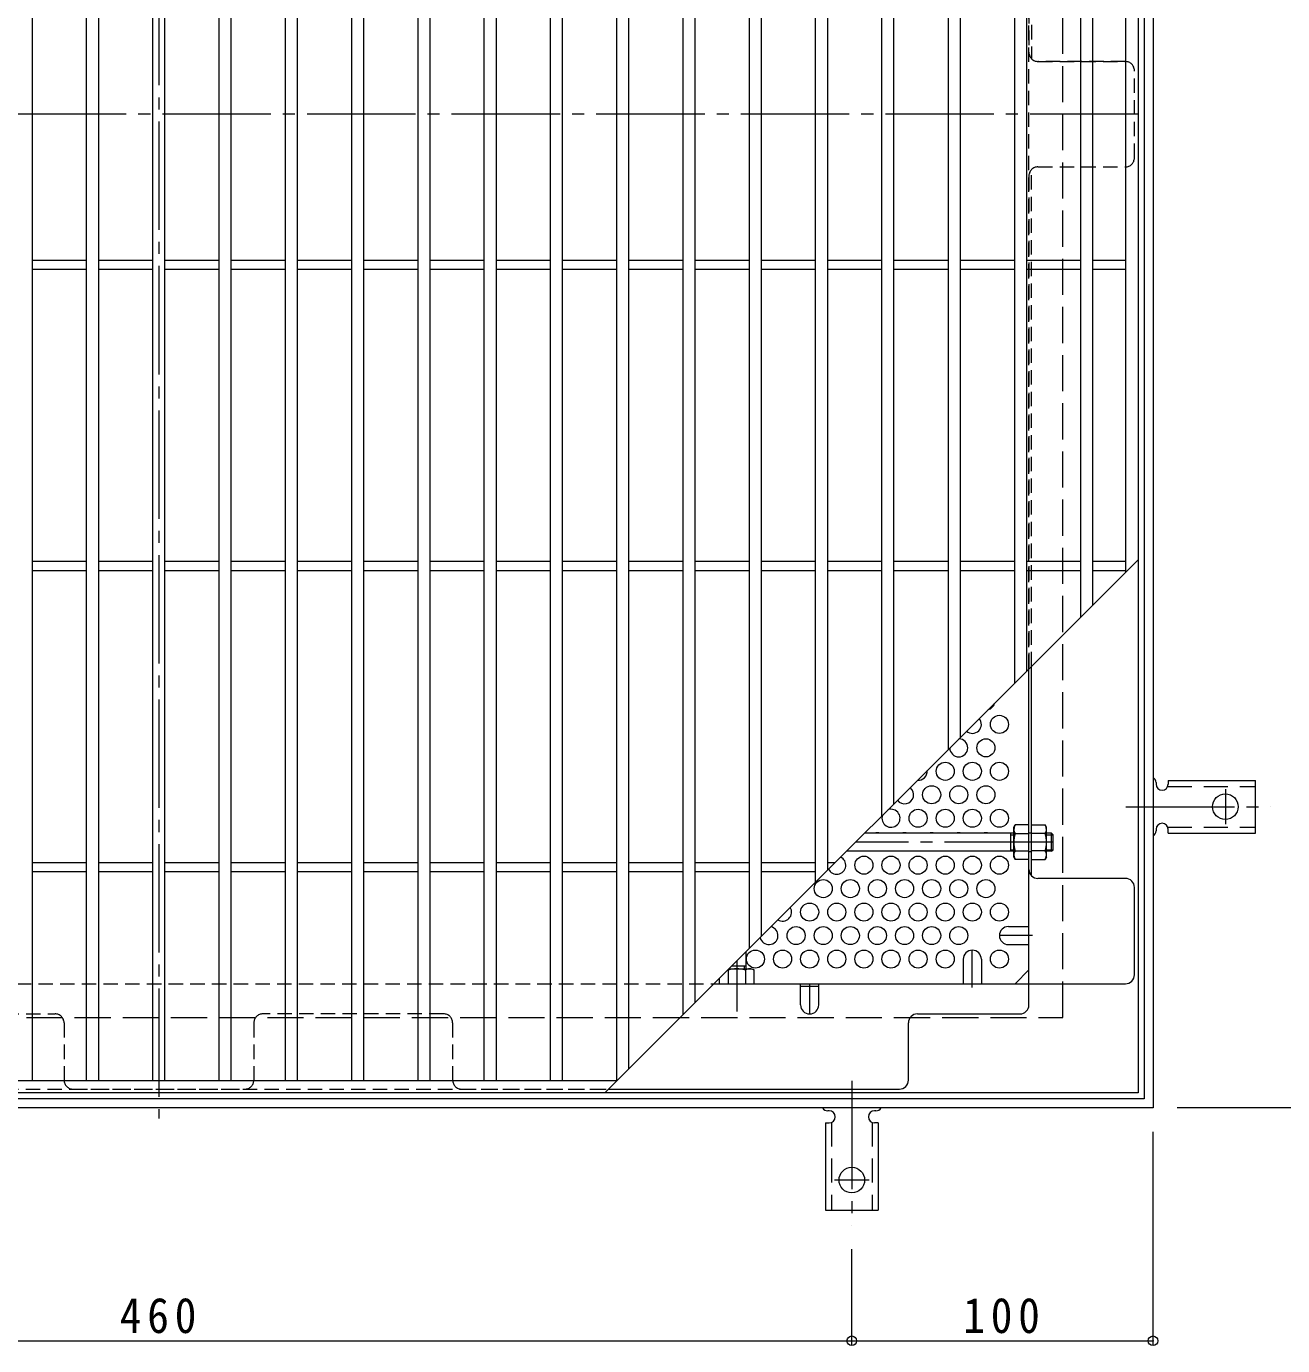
# Model space of a CAD drawing. Units: millimetres at full size, sheet at 1:4. Extents: x -950 to 1126, y -781 to 780.
# Drawn here: x -538.7 to -121.7, y -85.8 to 352.3 of the extents above; entities that cross this region are included whole.
import ezdxf

# ---------------------------------------------------------------- set-up
doc = ezdxf.new("R2010")
doc.units = ezdxf.units.MM
doc.header["$LTSCALE"] = 4
doc.header["$PDMODE"] = 32
doc.header["$PDSIZE"] = 3.2
for name, pattern in [('CHAIN1', [8, 5, -1, 1, -1]), ('CHAIN2', [12, 9, -1, 1, -1]), ('DASHED1', [1.8, 1.2, -0.6]), ('DASHED2', [3, 2, -1]), ('DASHED3', [4, 3, -1])]:
    doc.linetypes.add(name, pattern=pattern)
for name, color, linetype, lineweight in [('A-1_躯体', 2, 'Continuous', 9), ('A-2_仕上', 3, 'Continuous', 9), ('A-4_その他', 7, 'Continuous', 9), ('A-6_寸法', 2, 'Continuous', 9), ('A-7_ハッチ', 2, 'Continuous', 9), ('A-8_記号', 2, 'Continuous', 9), ('A-A_ﾊｯﾁ-ﾜｸ', 3, 'Continuous', 9), ('A-B_ﾊｯﾁ', 2, 'Continuous', 9)]:
    doc.layers.add(name, color=color, linetype=linetype, lineweight=lineweight)
doc.styles.add('ＭＳ ゴシック', font='')
doc.styles.get('ＭＳ ゴシック').set_extended_font_data('MS Gothic')

msp = doc.modelspace()

# ---------------------------------------------------------------- linework, layer by layer
at = {"layer": 'A-1_躯体'}
for p, q in [((-164.713, 653.162), (-164.713, -6.838)), ((-167.713, 650.162), (-167.713, -3.838)), ((-167.713, -3.838), (-821.713, -3.838)), ((-164.713, -6.838), (-824.713, -6.838))]:
    msp.add_line(p, q, dxfattribs=at)
at = {"layer": 'A-1_躯体', "linetype": 'DASHED3'}
for p, q in [((-194.713, 23.162), (-194.713, 623.161)), ((-794.713, 23.162), (-194.713, 23.162))]:
    msp.add_line(p, q, dxfattribs=at)
at = {"layer": 'A-2_仕上'}
for p, q in [((-536.712, 2.162), (-536.712, 644.162)), ((-518.712, 2.162), (-518.712, 644.162)), ((-514.712, 2.162), (-514.712, 644.162)), ((-496.712, 2.162), (-496.712, 644.162)), ((-492.712, 2.162), (-492.712, 644.162)), ((-474.712, 2.162), (-474.712, 644.162)), ((-470.712, 2.162), (-470.712, 644.162)), ((-452.712, 2.162), (-452.712, 644.162)), ((-448.712, 2.162), (-448.712, 644.162)), ((-430.712, 2.162), (-430.712, 644.162)), ((-426.712, 2.162), (-426.712, 644.162)), ((-408.712, 2.162), (-408.712, 644.162)), ((-404.712, 2.162), (-404.712, 644.162)), ((-386.712, 2.162), (-386.712, 644.162)), ((-382.712, 2.162), (-382.712, 644.162)), ((-364.712, 2.162), (-364.712, 644.162)), ((-360.712, 2.162), (-360.712, 644.162)), ((-342.712, 2.163), (-342.712, 644.162)), ((-338.712, 6.163), (-338.712, 644.162)), ((-320.712, 24.163), (-320.712, 644.162)), ((-316.713, 28.163), (-316.713, 644.162)), ((-298.713, 46.163), (-298.713, 644.162)), ((-294.713, 50.163), (-294.713, 644.162)), ((-276.713, 68.163), (-276.713, 644.162)), ((-272.713, 72.162), (-272.713, 644.162)), ((-254.713, 90.162), (-254.713, 644.162)), ((-250.713, 94.162), (-250.713, 644.162)), ((-232.713, 644.162), (-232.713, 112.162)), ((-228.713, 644.162), (-228.713, 116.162)), ((-210.713, 644.162), (-210.713, 134.162)), ((-206.713, 644.162), (-206.713, 138.162)), ((-188.714, 156.162), (-188.714, 644.162)), ((-184.714, 160.162), (-184.714, 644.162)), ((-173.713, 171.162), (-173.713, 644.162)), ((-536.712, 274.662), (-518.712, 274.662)), ((-536.712, 271.662), (-518.712, 271.662)), ((-514.712, 274.662), (-496.712, 274.662)), ((-514.712, 271.662), (-496.712, 271.662)), ((-492.712, 274.662), (-474.712, 274.662)), ((-492.712, 271.662), (-474.712, 271.662)), ((-470.712, 274.662), (-452.712, 274.662)), ((-470.712, 271.662), (-452.712, 271.662)), ((-448.712, 274.662), (-430.712, 274.662)), ((-448.712, 271.662), (-430.712, 271.662)), ((-426.712, 274.662), (-408.712, 274.662)), ((-426.712, 271.662), (-408.712, 271.662)), ((-404.712, 274.662), (-386.712, 274.662)), ((-404.712, 271.662), (-386.712, 271.662)), ((-382.712, 274.662), (-364.712, 274.662)), ((-382.712, 271.662), (-364.712, 271.662)), ((-360.712, 274.662), (-342.712, 274.662)), ((-360.712, 271.662), (-342.712, 271.662)), ((-338.712, 274.662), (-320.712, 274.662)), ((-338.712, 271.662), (-320.712, 271.662)), ((-316.713, 274.662), (-298.713, 274.662)), ((-316.713, 271.662), (-298.713, 271.662)), ((-294.713, 274.662), (-276.713, 274.662)), ((-294.713, 271.662), (-276.713, 271.662)), ((-272.713, 274.662), (-254.713, 274.662)), ((-272.713, 271.662), (-254.713, 271.662)), ((-250.713, 274.662), (-232.713, 274.662)), ((-250.713, 271.662), (-232.713, 271.662)), ((-228.713, 274.662), (-210.713, 274.662)), ((-228.713, 271.662), (-210.713, 271.662)), ((-206.713, 274.662), (-188.714, 274.662)), ((-206.713, 271.662), (-188.714, 271.662)), ((-184.714, 274.662), (-173.713, 274.662)), ((-184.714, 271.662), (-173.713, 271.662)), ((-536.712, 174.662), (-518.712, 174.662)), ((-536.712, 171.662), (-518.712, 171.662)), ((-514.712, 174.662), (-496.712, 174.662)), ((-514.712, 171.662), (-496.712, 171.662)), ((-492.712, 174.662), (-474.712, 174.662)), ((-492.712, 171.662), (-474.712, 171.662)), ((-470.712, 174.662), (-452.712, 174.662)), ((-470.712, 171.662), (-452.712, 171.662)), ((-448.712, 174.662), (-430.712, 174.662)), ((-448.712, 171.662), (-430.712, 171.662)), ((-426.712, 174.662), (-408.712, 174.662)), ((-426.712, 171.662), (-408.712, 171.662)), ((-404.712, 174.662), (-386.712, 174.662)), ((-404.712, 171.662), (-386.712, 171.662)), ((-382.712, 174.662), (-364.712, 174.662)), ((-382.712, 171.662), (-364.712, 171.662)), ((-360.712, 174.662), (-342.712, 174.662)), ((-360.712, 171.662), (-342.712, 171.662)), ((-169.713, 175.162), (-346.713, -1.837)), ((-338.712, 174.662), (-320.712, 174.662)), ((-338.712, 171.662), (-320.712, 171.662)), ((-316.713, 174.662), (-298.713, 174.662)), ((-316.713, 171.662), (-298.713, 171.662)), ((-294.713, 174.662), (-276.713, 174.662)), ((-294.713, 171.662), (-276.713, 171.662)), ((-272.713, 174.662), (-254.713, 174.662)), ((-272.713, 171.662), (-254.713, 171.662)), ((-250.713, 174.662), (-232.713, 174.662)), ((-250.713, 171.662), (-232.713, 171.662)), ((-228.713, 174.662), (-210.713, 174.662)), ((-228.713, 171.662), (-210.713, 171.662)), ((-206.713, 174.662), (-188.714, 174.662)), ((-206.713, 171.662), (-188.714, 171.662)), ((-184.714, 174.662), (-173.713, 174.662)), ((-184.714, 171.662), (-173.713, 171.662)), ((-536.712, 74.662), (-518.712, 74.662)), ((-514.712, 74.662), (-496.712, 74.662)), ((-492.712, 74.662), (-474.712, 74.662)), ((-470.712, 74.662), (-452.712, 74.662)), ((-448.712, 74.662), (-430.712, 74.662)), ((-426.712, 74.662), (-408.712, 74.662)), ((-404.712, 74.662), (-386.712, 74.662)), ((-382.712, 74.662), (-364.712, 74.662)), ((-360.712, 74.662), (-342.712, 74.662)), ((-338.712, 74.662), (-320.712, 74.662)), ((-316.713, 74.662), (-298.713, 74.662)), ((-294.713, 74.662), (-276.713, 74.662)), ((-272.713, 74.662), (-270.213, 74.662)), ((-536.712, 71.662), (-518.712, 71.662)), ((-514.712, 71.662), (-496.712, 71.662)), ((-492.712, 71.662), (-474.712, 71.662)), ((-470.712, 71.662), (-452.712, 71.662)), ((-448.712, 71.662), (-430.712, 71.662)), ((-426.712, 71.662), (-408.712, 71.662)), ((-404.712, 71.662), (-386.712, 71.662)), ((-382.712, 71.662), (-364.712, 71.662)), ((-360.712, 71.662), (-342.712, 71.662)), ((-338.712, 71.662), (-320.712, 71.662)), ((-316.713, 71.662), (-298.713, 71.662)), ((-294.713, 71.662), (-276.713, 71.662)), ((-342.713, 2.162), (-819.713, 2.162))]:
    msp.add_line(p, q, dxfattribs=at)
msp.add_lwpolyline([(-169.713, 648.162), (-169.713, -1.838), (-819.713, -1.838)], dxfattribs=at)
at = {"layer": 'A-4_その他'}
for p, q in [((-86.136, -6.838), (-156.713, -6.838)), ((-164.713, -85.415), (-164.713, -14.838)), ((-264.713, -85.415), (-264.713, -53.838)), ((-724.712, -84.215), (-264.713, -84.215)), ((-264.713, -84.215), (-164.713, -84.215))]:
    msp.add_line(p, q, dxfattribs=at)
for p in [(-264.713, -84.215), (-164.713, -84.215)]:
    msp.add_point(p, dxfattribs=at)
at = {"layer": 'A-6_寸法'}
for centre in [(-215.713, 120.512), (-220.213, 112.718), (-233.713, 104.924), (-224.713, 104.924), (-215.713, 104.924), (-238.213, 97.13), (-229.213, 97.13), (-220.213, 97.13), (-242.713, 89.335), (-233.713, 89.335), (-224.713, 89.335), (-215.713, 89.335), (-260.713, 73.747), (-251.713, 73.747), (-242.713, 73.747), (-233.713, 73.747), (-224.713, 73.747), (-215.713, 73.747), (-274.213, 65.953), (-265.213, 65.953), (-256.213, 65.953), (-247.213, 65.953), (-238.213, 65.953), (-229.213, 65.953), (-220.213, 65.953), (-278.713, 58.158), (-269.713, 58.158), (-260.713, 58.158), (-251.713, 58.158), (-242.713, 58.158), (-233.713, 58.158), (-224.713, 58.158), (-215.713, 58.158), (-283.213, 50.364), (-274.213, 50.364), (-265.213, 50.364), (-256.213, 50.364), (-247.213, 50.364), (-238.213, 50.364), (-229.213, 50.364), (-296.713, 42.57), (-287.713, 42.57), (-278.713, 42.57), (-269.713, 42.57), (-260.713, 42.57), (-251.713, 42.57), (-242.713, 42.57), (-233.713, 42.57), (-215.713, 42.57)]:
    msp.add_circle(centre, 3, dxfattribs=at)
for centre, start, end in [((-220.213, 128.306), 284.19114, 345.80886), ((-224.713, 120.512), 229.72788, 40.27212), ((-229.213, 112.718), 181.04974, 88.95026), ((-242.713, 104.924), 265.60418, 4.39582), ((-247.213, 97.13), 217.783, 52.217), ((-251.713, 89.335), 160.56655, 109.43345), ((-256.213, 81.541), 69.91728, 110.08272), ((-247.213, 81.541), 69.91728, 110.08272), ((-238.213, 81.541), 69.91728, 110.08272), ((-229.213, 81.541), 69.91728, 110.08272), ((-220.213, 81.541), 69.91728, 110.08272), ((-269.713, 73.747), 205.5078, 64.4922), ((-287.713, 58.158), 238.57556, 31.42444), ((-292.213, 50.364), 192.19854, 77.80146)]:
    msp.add_arc(centre, 3, start, end, dxfattribs=at)
at = {"layer": 'A-7_ハッチ', "linetype": 'CHAIN2'}
for p, q in [((-494.713, 656.759), (-494.713, -10.435)), ((-169.556, 323.162), (-819.438, 323.162))]:
    msp.add_line(p, q, dxfattribs=at)
at = {"layer": 'A-7_ハッチ', "linetype": 'DASHED1'}
for p, q in [((-205.913, 138.963), (-205.913, 618.966)), ((-205.113, 576.009), (-205.113, 341.623)), ((-173.909, 340.663), (-202.913, 340.663)), ((-170.909, 308.662), (-170.909, 337.663)), ((-205.113, 139.763), (-205.113, 304.701)), ((-202.913, 305.662), (-173.909, 305.662)), ((-205.113, 84.359), (-205.913, 84.359)), ((-205.113, 78.159), (-205.913, 78.159)), ((-815.516, 34.359), (-310.517, 34.359)), ((-589.213, 24.359), (-529.213, 24.359)), ((-400.213, 24.359), (-460.213, 24.359)), ((-526.213, 21.359), (-526.213, 2.359)), ((-463.213, 21.359), (-463.213, 2.359)), ((-397.213, 21.359), (-397.213, 2.359)), ((-523.213, -0.641), (-466.213, -0.641)), ((-394.213, -0.641), (-345.517, -0.641))]:
    msp.add_line(p, q, dxfattribs=at)
at = {"layer": 'A-7_ハッチ'}
for p, q in [((-205.913, 27.359), (-205.913, 138.963)), ((-205.113, 70.32), (-205.113, 139.763)), ((-173.909, 69.36), (-202.913, 69.36)), ((-170.909, 37.359), (-170.909, 66.36)), ((-210.525, 34.359), (-205.913, 38.971)), ((-310.517, 34.359), (-173.909, 34.359)), ((-281.713, 33.559), (-275.713, 33.559)), ((-242.914, 24.359), (-208.913, 24.359)), ((-245.914, 2.359), (-245.914, 21.359)), ((-345.517, -0.641), (-248.914, -0.641))]:
    msp.add_line(p, q, dxfattribs=at)
at = {"layer": 'A-7_ハッチ', "linetype": 'DASHED1'}
for centre, start, end in [((-202.913, 343.663), 180, 270), ((-173.909, 337.663), 0, 90), ((-173.909, 308.662), 270, 0), ((-202.913, 302.662), 90, 180), ((-529.213, 21.359), 0, 90), ((-460.213, 21.359), 90, 180), ((-400.213, 21.359), 0, 90), ((-523.213, 2.359), 180, 270), ((-466.213, 2.359), 270, 0), ((-394.213, 2.359), 180, 270)]:
    msp.add_arc(centre, 3, start, end, dxfattribs=at)
at = {"layer": 'A-7_ハッチ'}
for centre, start, end in [((-202.913, 72.36), 180, 270), ((-173.909, 66.36), 0, 90), ((-173.909, 37.359), 270, 0), ((-208.913, 27.359), 270, 0), ((-242.914, 21.359), 90, 180), ((-248.914, 2.359), 270, 0)]:
    msp.add_arc(centre, 3, start, end, dxfattribs=at)
at = {"layer": 'A-8_記号'}
for p, q in [((-212.713, 53.364), (-205.913, 53.364)), ((-212.713, 47.364), (-205.913, 47.364)), ((-227.713, 42.509), (-227.713, 34.359)), ((-221.713, 42.509), (-221.713, 34.359)), ((-281.713, 27.359), (-281.713, 34.359)), ((-275.713, 27.359), (-275.713, 34.359))]:
    msp.add_line(p, q, dxfattribs=at)
at = {"layer": 'A-8_記号', "linetype": 'CHAIN1'}
for p, q in [((-204.713, 50.364), (-215.713, 50.364)), ((-224.713, 33.159), (-224.713, 45.509)), ((-278.713, 34.359), (-278.713, 24.359))]:
    msp.add_line(p, q, dxfattribs=at)
at = {"layer": 'A-8_記号'}
for centre, start, end in [((-212.713, 50.364), 90, 270), ((-224.713, 42.509), 0, 180), ((-278.713, 27.359), 180, 0)]:
    msp.add_arc(centre, 3, start, end, dxfattribs=at)
at = {"layer": 'A-A_ﾊｯﾁ-ﾜｸ', "color": 2, "linetype": 'DASHED1'}
for p, q in [((-205.913, 574.129), (-205.913, 343.663)), ((-202.913, 340.663), (-173.909, 340.663)), ((-170.909, 308.662), (-170.909, 337.663)), ((-205.913, 302.662), (-205.913, 138.963)), ((-202.913, 305.662), (-173.909, 305.662)), ((-740.512, -0.641), (-345.517, -0.641))]:
    msp.add_line(p, q, dxfattribs=at)
at = {"layer": 'A-A_ﾊｯﾁ-ﾜｸ'}
for p, q in [((-163.713, 101.163), (-163.713, 100.663)), ((-159.713, 101.913), (-159.713, 100.663)), ((-159.713, 101.913), (-130.713, 101.913)), ((-130.713, 84.413), (-130.713, 101.913)), ((-163.713, 85.667), (-163.713, 85.154)), ((-159.713, 84.413), (-159.713, 85.663)), ((-159.713, 84.413), (-130.713, 84.413)), ((-272.208, -7.838), (-272.721, -7.838)), ((-256.713, -7.838), (-257.213, -7.838)), ((-273.463, -11.838), (-272.213, -11.838)), ((-273.463, -11.838), (-273.463, -40.838)), ((-255.963, -11.838), (-257.213, -11.838)), ((-255.963, -11.838), (-255.963, -40.838)), ((-273.463, -40.838), (-255.963, -40.838))]:
    msp.add_line(p, q, dxfattribs=at)
at = {"layer": 'A-A_ﾊｯﾁ-ﾜｸ', "linetype": 'DASHED2'}
for p, q in [((-159.859, 99.913), (-130.713, 99.913)), ((-159.859, 86.413), (-130.713, 86.413)), ((-271.463, -11.692), (-271.463, -40.838)), ((-257.963, -11.692), (-257.963, -40.838))]:
    msp.add_line(p, q, dxfattribs=at)
at = {"layer": 'A-A_ﾊｯﾁ-ﾜｸ', "color": 7, "linetype": 'CHAIN2'}
for p, q in [((-140.713, 98.939), (-140.713, 87.387)), ((-173.714, 93.163), (-125.713, 93.163)), ((-264.713, 2.163), (-264.713, -45.838)), ((-258.937, -30.838), (-270.489, -30.838))]:
    msp.add_line(p, q, dxfattribs=at)
at = {"layer": 'A-A_ﾊｯﾁ-ﾜｸ'}
for centre in [(-140.713, 93.163), (-264.713, -30.838)]:
    msp.add_circle(centre, 4.25, dxfattribs=at)
at = {"layer": 'A-A_ﾊｯﾁ-ﾜｸ', "color": 2, "linetype": 'DASHED1'}
for centre, start, end in [((-202.913, 343.663), 180, 270), ((-173.909, 337.663), 0, 90), ((-173.909, 308.662), 270, 0), ((-202.913, 302.662), 90, 180)]:
    msp.add_arc(centre, 3, start, end, dxfattribs=at)
at = {"layer": 'A-A_ﾊｯﾁ-ﾜｸ'}
for centre, start, end in [((-165.713, 101.163), 0.27597, 60.00049), ((-161.713, 100.663), 180, 0), ((-161.713, 85.663), 0, 179.86671), ((-165.713, 85.163), 299.99928, 359.75838), ((-272.713, -5.838), 209.99928, 269.75838), ((-272.213, -9.838), 270, 89.86671), ((-257.213, -9.838), 90, 270), ((-256.713, -5.838), 270.27597, 330.00049)]:
    msp.add_arc(centre, 2, start, end, dxfattribs=at)
at = {"layer": 'A-B_ﾊｯﾁ', "color": 3}
for p, q in [((-210.913, 84.359), (-260.517, 84.359)), ((-211.913, 78.359), (-211.913, 84.359)), ((-211.913, 83.859), (-210.913, 83.859)), ((-198.413, 84.359), (-200.113, 84.359)), ((-200.113, 83.859), (-197.913, 83.859)), ((-198.413, 78.359), (-198.413, 84.359)), ((-198.413, 84.359), (-197.913, 83.859)), ((-197.913, 78.859), (-197.913, 83.859)), ((-210.913, 78.359), (-266.517, 78.359)), ((-211.913, 78.859), (-210.913, 78.859)), ((-200.113, 78.859), (-197.913, 78.859)), ((-198.413, 78.359), (-200.113, 78.359)), ((-198.413, 78.359), (-197.913, 78.859)), ((-299.913, 44.963), (-299.913, 39.359)), ((-305.413, 39.463), (-305.413, 39.359)), ((-304.517, 40.359), (-299.913, 40.359)), ((-300.413, 40.359), (-300.413, 39.359))]:
    msp.add_line(p, q, dxfattribs=at)
at = {"layer": 'A-B_ﾊｯﾁ'}
for p, q in [((-210.913, 86.359), (-210.48, 87.109)), ((-210.913, 76.359), (-210.913, 86.359)), ((-205.913, 87.109), (-210.48, 87.109)), ((-210.48, 84.222), (-205.913, 84.222)), ((-205.913, 75.609), (-205.913, 87.109)), ((-205.113, 75.609), (-205.113, 87.109)), ((-205.113, 87.109), (-200.546, 87.109)), ((-200.546, 84.222), (-205.113, 84.222)), ((-200.113, 86.359), (-200.546, 87.109)), ((-200.113, 76.359), (-200.113, 86.359)), ((-210.913, 76.359), (-210.48, 75.609)), ((-210.48, 78.495), (-205.913, 78.495)), ((-205.913, 75.609), (-210.48, 75.609)), ((-200.546, 78.495), (-205.113, 78.495)), ((-205.113, 75.609), (-200.546, 75.609)), ((-200.113, 76.359), (-200.546, 75.609)), ((-308.663, 34.359), (-308.663, 36.213)), ((-305.776, 38.926), (-305.776, 34.359)), ((-305.517, 39.359), (-297.913, 39.359)), ((-300.05, 38.926), (-300.05, 34.359)), ((-297.913, 39.359), (-297.163, 38.926)), ((-297.163, 34.359), (-297.163, 38.926))]:
    msp.add_line(p, q, dxfattribs=at)
at = {"layer": 'A-B_ﾊｯﾁ', "color": 3, "linetype": 'CHAIN2'}
for p, q in [((-197.913, 81.359), (-263.517, 81.359)), ((-302.913, 41.963), (-302.913, 25.126))]:
    msp.add_line(p, q, dxfattribs=at)
at = {"layer": 'A-B_ﾊｯﾁ'}
for centre, radius, start, end in [((-207.631, 85.464), 3.29, 149.99998, 176.07924), ((-208.178, 85.699), 2.735, 180.2103, 212.68507), ((-201.23, 81.359), 9.683, 162.79973, 197.20026), ((-203.395, 85.464), 3.29, 3.92076, 30.00002), ((-202.848, 85.699), 2.735, 327.31493, 359.7897), ((-209.796, 81.359), 9.683, 342.79974, 17.20027), ((-208.178, 77.019), 2.735, 147.31491, 179.78969), ((-207.631, 77.253), 3.29, 183.92075, 210), ((-202.848, 77.019), 2.735, 0.21031, 32.68509), ((-203.395, 77.253), 3.29, 330, 356.07925), ((-307.253, 36.624), 2.735, 57.31491, 59.9618), ((-302.913, 29.676), 9.683, 72.79973, 107.20026), ((-298.573, 36.624), 2.735, 90.2103, 122.68507), ((-298.808, 36.077), 3.29, 59.99998, 86.07924)]:
    msp.add_arc(centre, radius, start, end, dxfattribs=at)

# ---------------------------------------------------------------- texts
at = {"layer": 'A-4_その他', "color": 2, "char_height": 11.73, "attachment_point": 7, "style": 'ＭＳ ゴシック'}
for s, insert in [('\\T1.27;\\W0.9;460', (-507.713, -81.815)), ('\\T1.27;\\W0.9;100', (-227.713, -81.815))]:
    msp.add_mtext(s, dxfattribs=dict(at, insert=insert))

doc.saveas('drawing.dxf')
